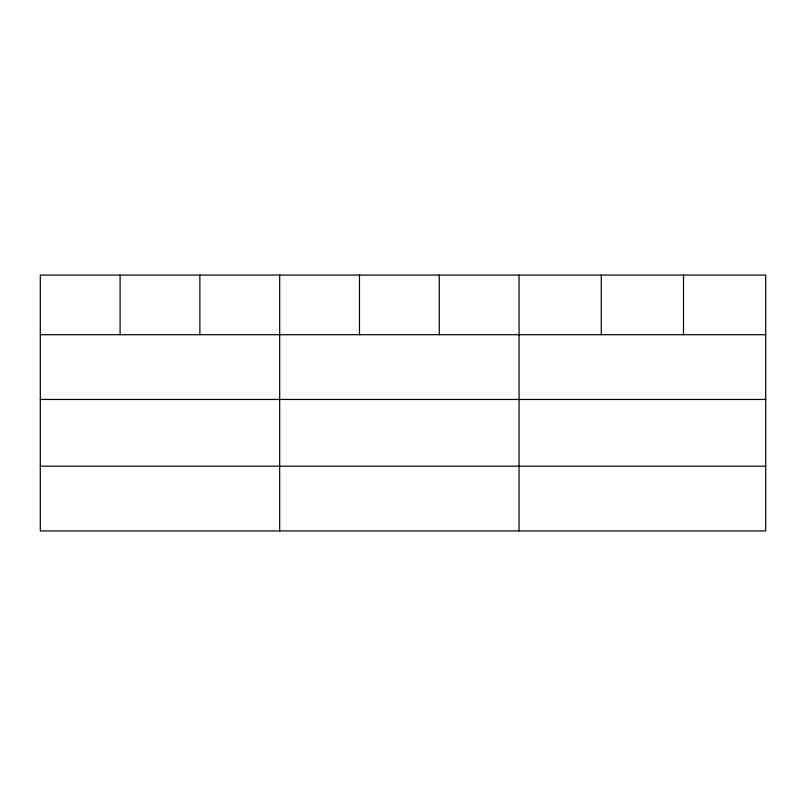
<?xml version="1.0" encoding="UTF-8"?>
<svg xmlns="http://www.w3.org/2000/svg" width="806" height="806" viewBox="0 0 806 806"><rect width="100%" height="100%" fill="white"/><g stroke="black" fill="none" stroke-linecap="round" stroke-linejoin="round"><path stroke-width="1.21" d="M765.7 399.464L765.7 275.068L40.3 275.068L40.3 530.932L765.7 530.932L765.7 399.464L40.3 399.464M40.3 334.712L765.7 334.712M40.3 466.18L765.7 466.18M683.488 275.068L683.488 334.712M601.276 275.068L601.276 334.712M519.064 275.068L519.064 530.932M439.27 275.068L439.27 334.712M359.476 275.068L359.476 334.712M279.682 275.068L279.682 530.932M199.888 275.068L199.888 334.712M120.094 275.068L120.094 334.712"/></g></svg>
